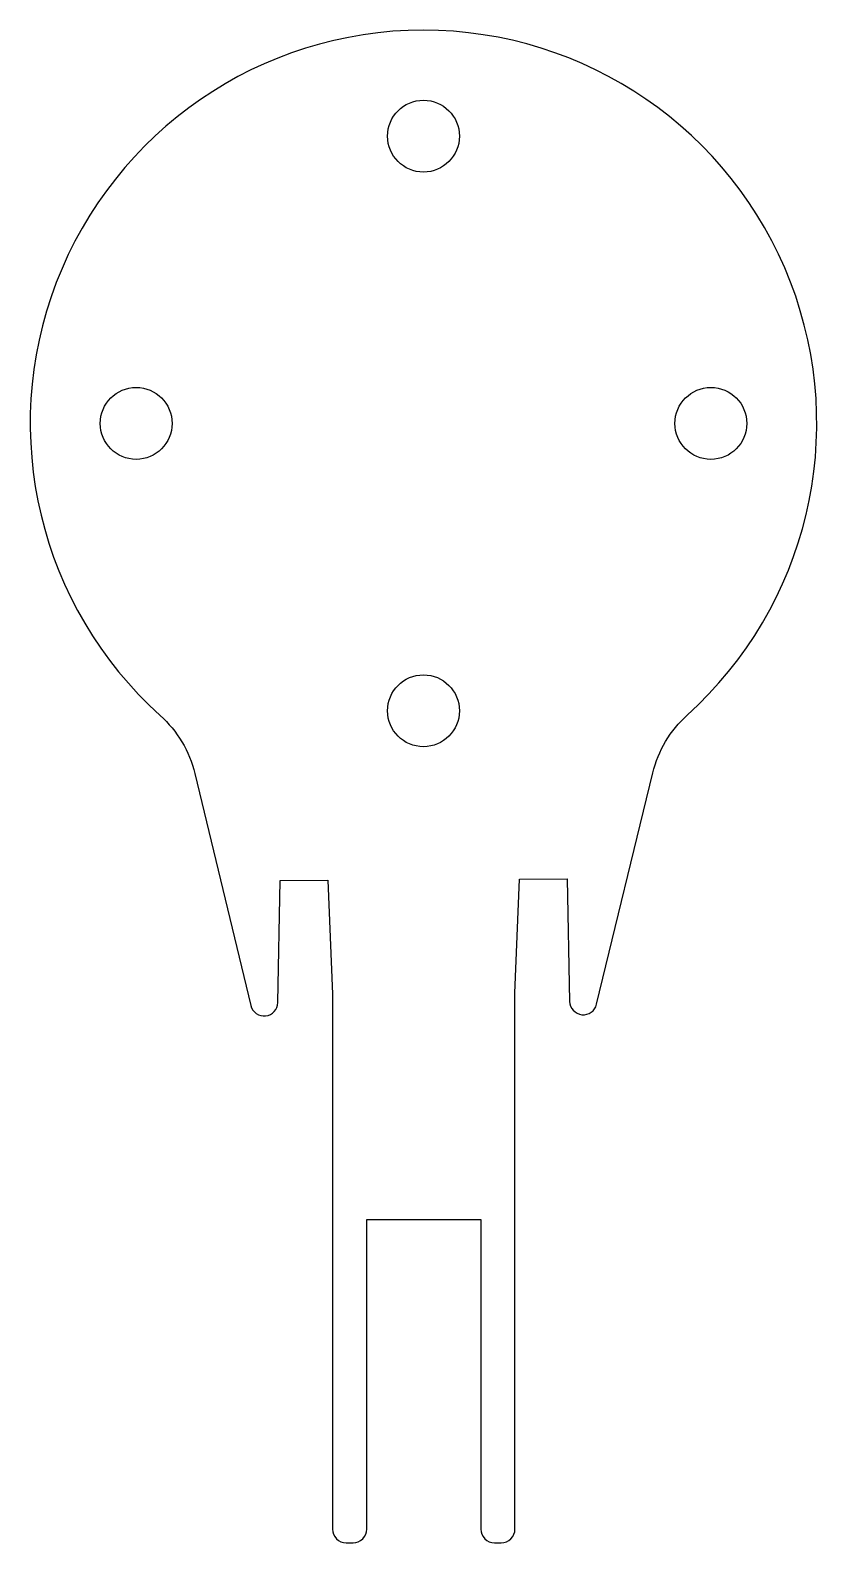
# Model space of a CAD drawing. Header units: inches. Extents: x -0.43 to 0.43, y -0.32 to 1.34.
import ezdxf

# ---------------------------------------------------------------- set-up
doc = ezdxf.new("R2010")
doc.units = ezdxf.units.IN
doc.header["$MEASUREMENT"] = 0

msp = doc.modelspace()

# ---------------------------------------------------------------- linework, layer by layer
msp.add_lwpolyline([(-0.2509, 0.5207), (-0.1895, 0.2664, 0.879131), (-0.1599, 0.2697), (-0.1573, 0.4036), (-0.105, 0.4039), (-0.1, 0.2789), (-0.1, -0.3074, 0.414214), (-0.085, -0.3224), (-0.0775, -0.3224, 0.414214), (-0.0625, -0.3074), (-0.0625, 0.0319), (0.0625, 0.0319), (0.0625, -0.3074, 0.414214), (0.0775, -0.3224), (0.085, -0.3224, 0.414214), (0.1, -0.3074), (0.1, 0.28), (0.105, 0.405), (0.1573, 0.4053), (0.1599, 0.271, 0.878717), (0.1895, 0.2678), (0.251, 0.5214, -0.150668), (0.2887, 0.5847, 2.601118), (-0.2888, 0.5843, -0.151264)], format="xyb", close=True)
for centre in [(-0.0003, 1.2194), (-0.3152, 0.9045), (0.3147, 0.9045), (-0.0003, 0.5895)]:
    msp.add_circle(centre, 0.0394)

doc.saveas('drawing.dxf')
